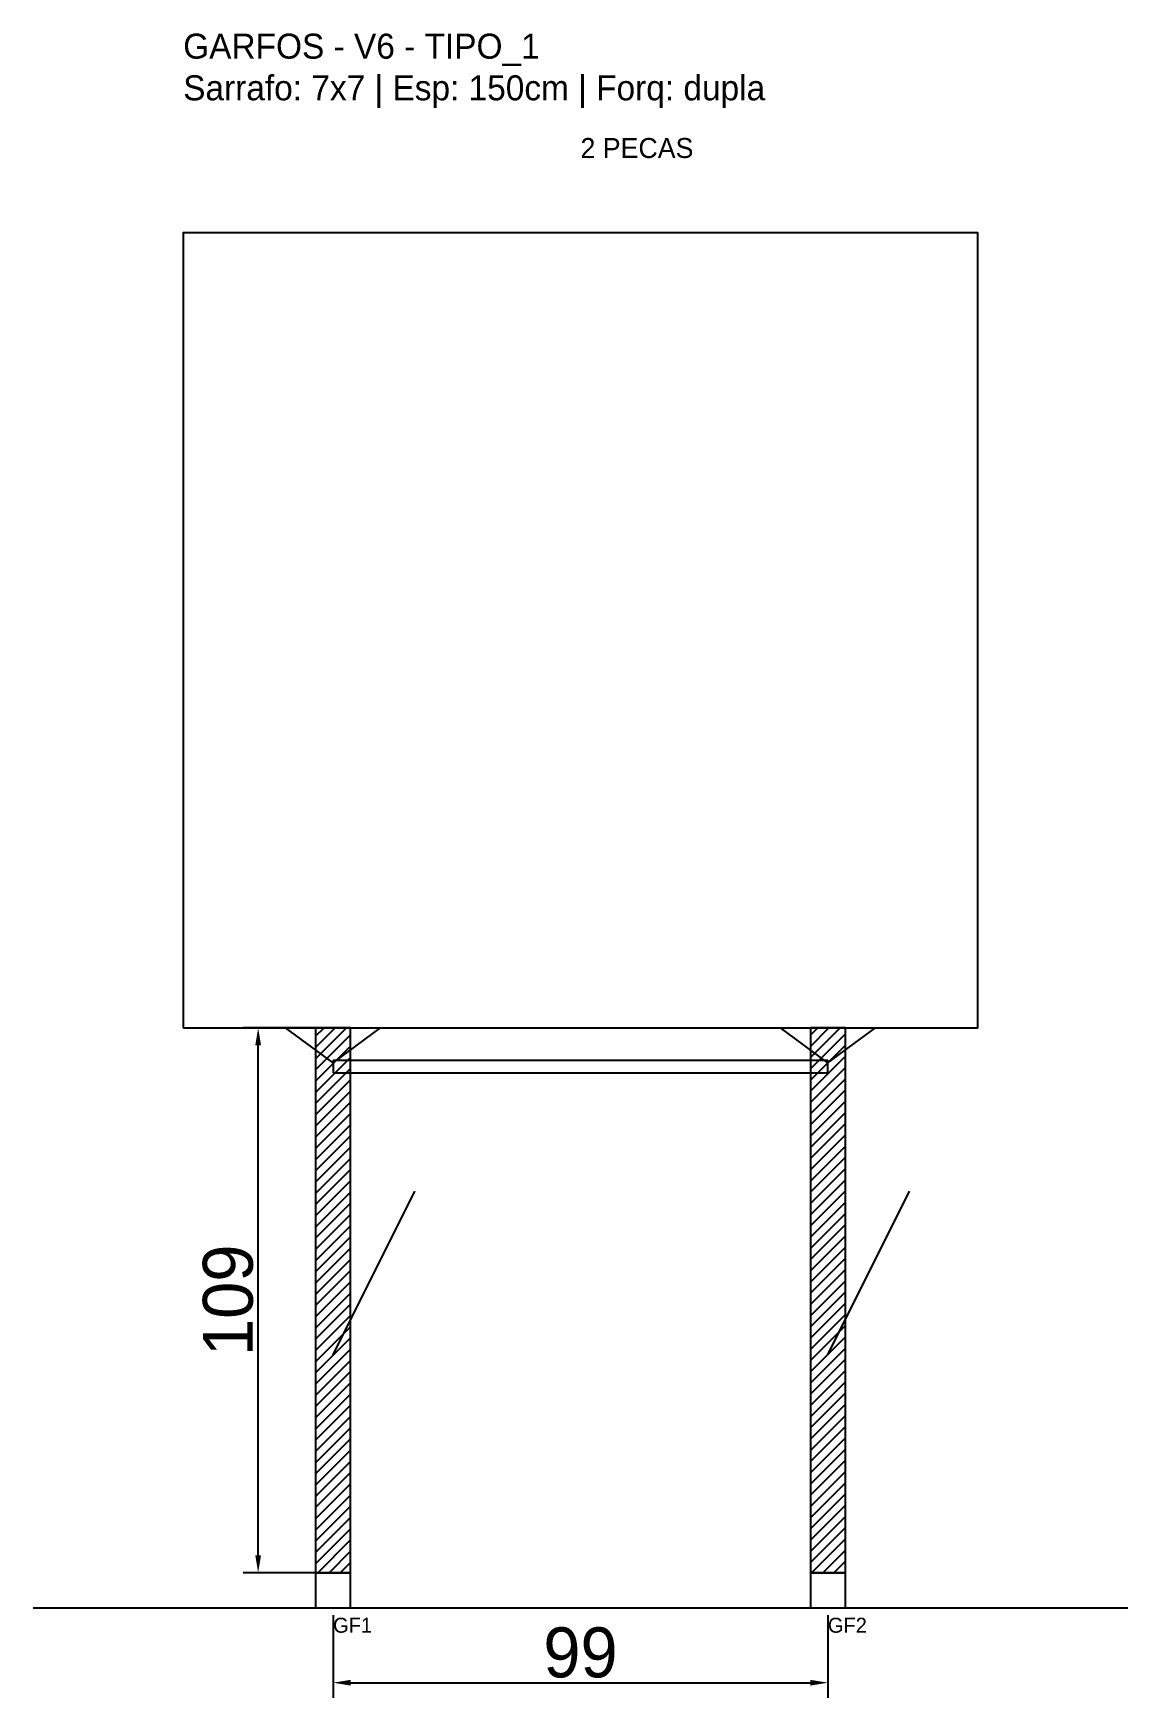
# Model space of a CAD drawing. Header units: metres. Extents: x -30 to 189, y -25 to 308.
import ezdxf

# ---------------------------------------------------------------- set-up
doc = ezdxf.new("R2010")
doc.units = ezdxf.units.M
for name, color, linetype in [('BARRA_ANCORAGEM', 1, 'Continuous'), ('COTA', 241, 'Continuous'), ('GARFOS OK', 3, 'Continuous'), ('NOME DA VIGA', 6, 'Continuous'), ('SARR_7x7', 40, 'Continuous'), ('TIRAS REESCORAMENTO', 252, 'Continuous'), ('VIGAS', 3, 'Continuous')]:
    doc.layers.add(name, color=color, linetype=linetype)
doc.dimstyles.new('EZ DXF', dxfattribs={"dimtxt": 10, "dimasz": 3.5, "dimexe": 3, "dimexo": 1.5, "dimgap": 1, "dimtad": 1, "dimdec": 1, "dimdsep": 46, "dimcen": 2.5, "dimazin": 3, "dimtfac": 1, "dimtmove": 0, "dimatfit": 3})

msp = doc.modelspace()

# ---------------------------------------------------------------- hatches: boundary and pattern name
at = {"layer": 'COTA'}
h = msp.add_hatch(dxfattribs=at)
h.set_pattern_fill('ANSI31', scale=0.5)
h.paths.add_polyline_path([(26.5, 0), (33.5, 0), (33.5, 109), (26.5, 109)])
h = msp.add_hatch(dxfattribs=at)
h.set_pattern_fill('ANSI31', scale=0.5)
h.paths.add_polyline_path([(125.5, 0), (132.5, 0), (132.5, 109), (125.5, 109)])

# ---------------------------------------------------------------- linework, layer by layer
at = {"layer": 'BARRA_ANCORAGEM'}
for p, q in [((30, 43.6), (46.35, 76.3)), ((129, 43.6), (145.35, 76.3))]:
    msp.add_line(p, q, dxfattribs=at)
at = {"layer": 'GARFOS OK'}
for p, q in [((30, 102), (20.5, 109)), ((20.5, 109), (39.5, 109)), ((30, 102), (39.5, 109)), ((129, 102), (119.5, 109)), ((119.5, 109), (138.5, 109)), ((129, 102), (138.5, 109))]:
    msp.add_line(p, q, dxfattribs=at)
at = {"layer": 'GARFOS OK', "linetype": 'CONTINUOUS'}
msp.add_line((-30, -7), (189, -7), dxfattribs=at)
at = {"layer": 'GARFOS OK'}
for points in [[(26.5, 0), (33.5, 0), (33.5, 109), (26.5, 109), (26.5, 0)], [(125.5, 0), (132.5, 0), (132.5, 109), (125.5, 109), (125.5, 0)]]:
    msp.add_lwpolyline(points, dxfattribs=at)
at = {"layer": 'SARR_7x7'}
for points in [[(26.5, -7), (33.5, -7), (33.5, 0), (26.5, 0), (26.5, -7)], [(125.5, -7), (132.5, -7), (132.5, 0), (125.5, 0), (125.5, -7)]]:
    msp.add_lwpolyline(points, dxfattribs=at)
at = {"layer": 'TIRAS REESCORAMENTO'}
msp.add_lwpolyline([(30, 100), (129, 100), (129, 102.5), (30, 102.5), (30, 100)], dxfattribs=at)
at = {"layer": 'VIGAS'}
msp.add_lwpolyline([(0, 109), (159, 109), (159, 268), (0, 268), (0, 109)], dxfattribs=at)

# ---------------------------------------------------------------- texts
at = {"layer": 'NOME DA VIGA'}
for s, height, p in [('2 PECAS', 4, (79.5, 283)), ('GF1', 3, (30, -12)), ('GF2', 3, (129, -12))]:
    msp.add_text(s, height=height, dxfattribs=at).set_placement(p)
at = {"layer": 'NOME DA VIGA', "insert": (0, 293), "char_height": 5, "attachment_point": 7}
msp.add_mtext('GARFOS - V6 - TIPO_1\\PSarrafo: 7x7 | Esp: 150cm | Forq: dupla', dxfattribs=at)

# ---------------------------------------------------------------- dimensions: what is measured, and where the dimension line sits
at = {"layer": 'COTA'}
msp.add_linear_dim(base=(15, 0), p1=(30, 0), p2=(30, 109), angle=90, dimstyle='EZ DXF', dxfattribs=at).render()
msp.add_linear_dim(base=(30, -22), p1=(30, -7), p2=(129, -7), dimstyle='EZ DXF', dxfattribs=at).render()

doc.saveas('drawing.dxf')
